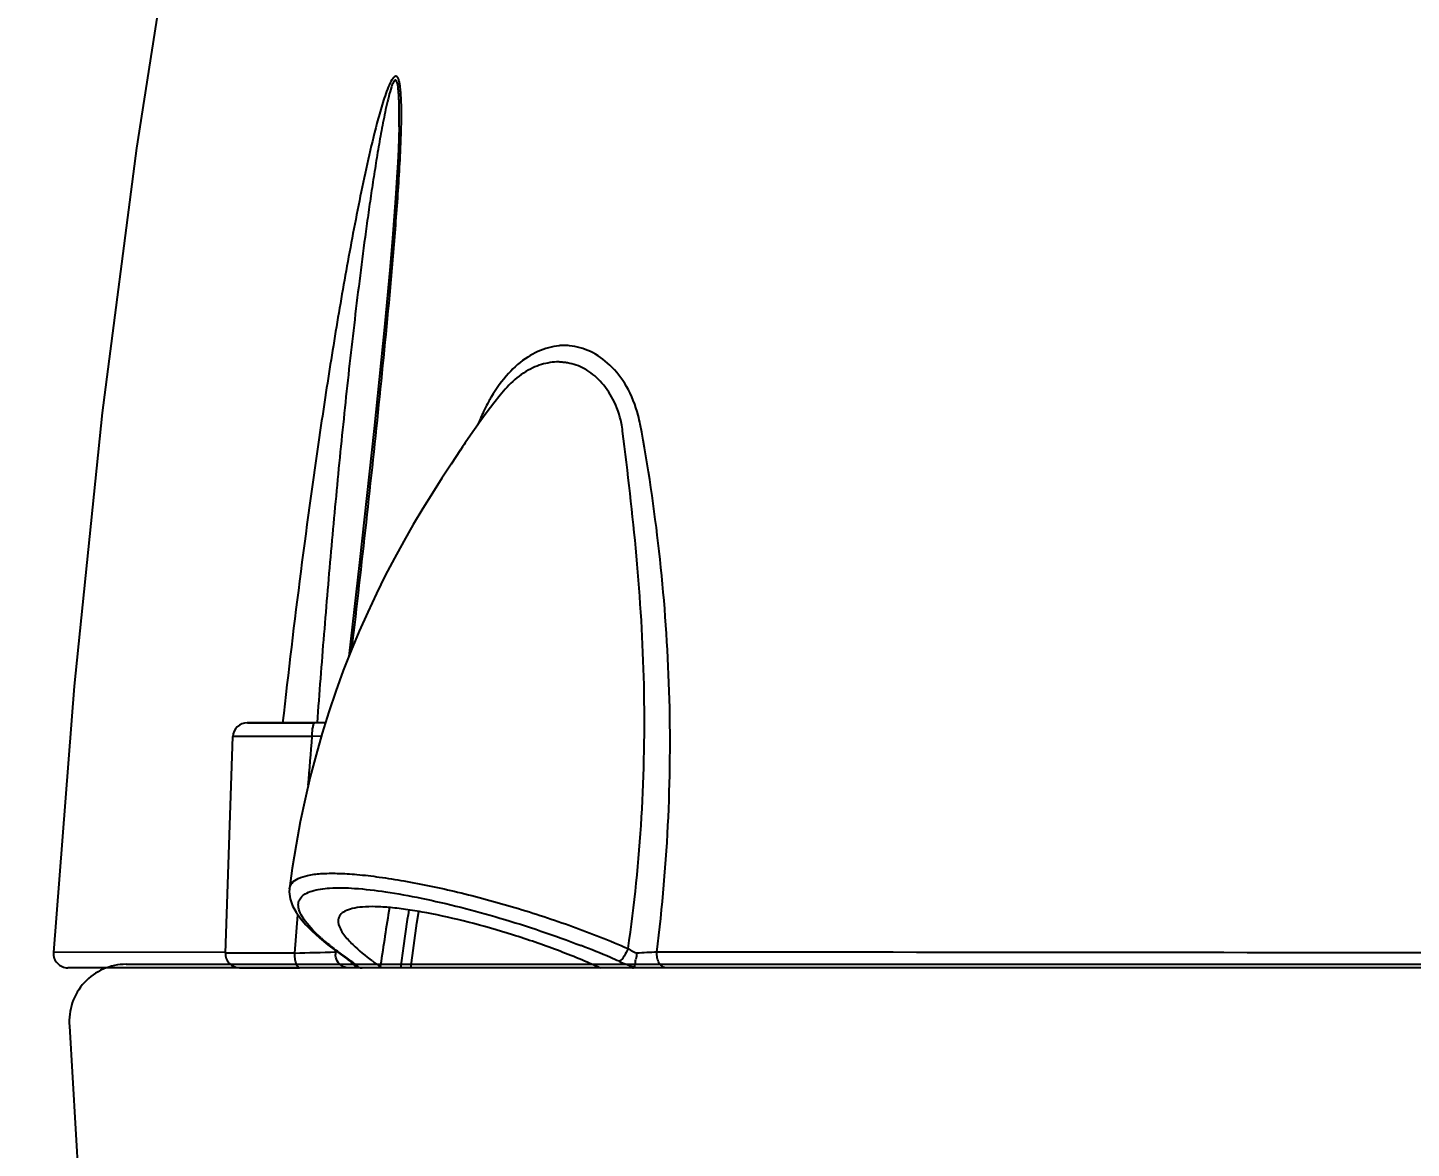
# Model space of a CAD drawing. Extents: x 2340 to 8415, y -46 to 2482.
# Drawn here: x 2500 to 2597.2, y 668.5 to 747.2 of the extents above; entities that cross this region are included whole.
import ezdxf

# ---------------------------------------------------------------- set-up
doc = ezdxf.new("R2010")
doc.units = 0
doc.header["$LTSCALE"] = 20
doc.header["$MEASUREMENT"] = 0
doc.layers.get('0').update_dxf_attribs({"linetype": 'CONTINUOUS'})
doc.layers.get('DEFPOINTS').update_dxf_attribs({"linetype": 'CONTINUOUS'})
doc.layers.add('00_COMPONENTS', color=7, linetype='CONTINUOUS')
doc.layers.add('1', color=7, linetype='CONTINUOUS')
doc.styles.get("Standard").update_dxf_attribs({"font": 'NanumGothic.ttf'})
doc.dimstyles.get("Standard").update_dxf_attribs({"dimtxt": 2.7, "dimasz": 2.5, "dimexe": 1.5, "dimexo": 1.5, "dimgap": 1.5, "dimtad": 1, "dimdec": 0, "dimlfac": 10, "dimzin": 0, "dimdsep": 46, "dimtxsty": 'Standard', "dimcen": 0, "dimclrt": 2, "dimadec": 0, "dimazin": 0, "dimtfac": 1, "dimtdec": 0, "dimtmove": 0, "dimatfit": 3, "dimfxl": 0, "dimtolj": 1, "dimtzin": 0, "dimarcsym": 0})

# ---------------------------------------------------------------- blocks, each defined once
blk = doc.blocks.new('*D36')
at = {"color": 3, "lineweight": -2}
for p, q in [((2551.62, 877.193), (2376.029, 877.193)), ((2381.029, 857.193), (2381.029, 321.193)), ((2535.578, 301.193), (2376.029, 301.193))]:
    blk.add_line(p, q, dxfattribs=at)
at = {"color": 3}
for points in [[(2377.696, 857.193), (2384.363, 857.193), (2381.029, 877.193)], [(2377.696, 321.193), (2384.363, 321.193), (2381.029, 301.193)]]:
    blk.add_solid(points, dxfattribs=at)
at = {"layer": 'DEFPOINTS', "color": 0}
for p in [(2553.12, 877.193), (2381.029, 301.193), (2537.078, 301.193)]:
    blk.add_point(p, dxfattribs=at)
at = {"color": 2, "insert": (2357.025, 589.193), "char_height": 26, "attachment_point": 5, "rotation": 90}
blk.add_mtext('\\A1;575', dxfattribs=at)
blk = doc.blocks.new('*D40')
at = {"color": 3, "lineweight": -2}
for p, q in [((3179.316, 698.183), (3179.316, 48.41)), ((2481.761, 299.693), (2481.761, 48.41)), ((2501.761, 53.41), (3159.316, 53.41))]:
    blk.add_line(p, q, dxfattribs=at)
at = {"color": 3}
for points in [[(2501.761, 56.743), (2501.761, 50.077), (2481.761, 53.41)], [(3159.316, 56.743), (3159.316, 50.077), (3179.316, 53.41)]]:
    blk.add_solid(points, dxfattribs=at)
at = {"layer": 'DEFPOINTS', "color": 0}
for p in [(3179.316, 699.683), (2481.761, 301.193), (3179.316, 53.41)]:
    blk.add_point(p, dxfattribs=at)
at = {"color": 2, "insert": (2830.539, 77.47), "char_height": 26, "attachment_point": 5}
blk.add_mtext('\\A1;700', dxfattribs=at)
blk = doc.blocks.new('A$C7b8c0583')
at = {"layer": '00_COMPONENTS', "color": 7, "linetype": 'Continuous'}
for p, q in [((24.261, 59.07), (24.261, 59.072)), ((31.351, 40.226), (30.919, 39.671)), ((31.351, 40.226), (31.351, 40.225)), ((28.574, 36.381), (28.577, 36.386)), ((28.911, 36.886), (28.913, 36.889)), ((13.599, 17.24), (13.598, 17.24)), ((17.096, 17.24), (13.599, 17.24)), ((13.613, 17.24), (17.092, 17.24)), ((17.092, 17.24), (17.713, 17.24)), ((18.358, 17.24), (17.096, 17.24)), ((17.713, 17.24), (18.358, 17.24)), ((19.093, 17.24), (18.358, 17.24)), ((12.067, 1.075), (12.598, 16.275)), ((16.567, 5.583), (16.568, 5.594)), ((0.002, 1.106), (0.002, 1.106)), ((19.883, 1.177), (20.571, 0.683)), ((4.212, 0.04), (1, 0.04)), ((12.345, 0.04), (4.212, 0.04)), ((13.067, 0.04), (12.345, 0.04)), ((13.067, 0.04), (15.187, 0.04)), ((13.863, 0.04), (13.067, 0.04)), ((13.082, 0.04), (13.068, 0.04)), ((15.202, 0.04), (13.082, 0.04)), ((15.187, 0.04), (16.173, 0.04)), ((16.18, 0.04), (15.202, 0.04)), ((16.173, 0.04), (17.282, 0.04)), ((17.282, 0.04), (16.18, 0.04)), ((19.124, 0.04), (17.282, 0.04)), ((20.185, 0.04), (19.124, 0.04)), ((19.626, 0.04), (19.429, 0.04)), ((20.186, 0.04), (19.626, 0.04)), ((20.463, 0.04), (20.185, 0.04)), ((20.363, 0.04), (20.186, 0.04)), ((20.704, 0.04), (20.463, 0.04)), ((20.571, 0.683), (20.698, 0.595)), ((20.697, 0.596), (20.698, 0.595)), ((20.697, 0.596), (20.776, 0.54)), ((20.857, 0.04), (20.704, 0.04)), ((21.01, 0.04), (20.857, 0.04)), ((20.995, 0.362), (21.003, 0.354)), ((21.631, 0.04), (21.01, 0.04)), ((21.616, 0.04), (21.667, 0.04)), ((21.846, 0.04), (21.616, 0.04)), ((22.319, 0.04), (21.846, 0.04)), ((23.06, 0.04), (22.319, 0.04)), ((24.329, 0.04), (23.06, 0.04)), ((25.098, 0.04), (24.329, 0.04)), ((25.475, 0.04), (25.098, 0.04)), ((38.345, 0.04), (25.475, 0.04)), ((38.745, 0.04), (38.345, 0.04)), ((39.138, 0.04), (38.745, 0.04)), ((39.526, 0.04), (39.138, 0.04)), ((40.285, 0.04), (39.526, 0.04)), ((40.656, 0.04), (40.285, 0.04)), ((40.8, 0.04), (40.656, 0.04)), ((41.712, 0.04), (40.656, 0.04)), ((43.049, 0.04), (40.8, 0.04)), ((155.127, 0.04), (43.049, 0.04))]:
    blk.add_line(p, q, dxfattribs=at)
at = {"layer": '00_COMPONENTS', "color": 9, "linetype": 'Continuous'}
for p, q in [((18.16, 16.275), (12.598, 16.275)), ((18.804, 16.291), (18.16, 16.275)), ((16.934, 1.075), (17.154, 3.762)), ((12.061, 1.145), (0.002, 1.106)), ((16.934, 1.075), (12.067, 1.075)), ((19.796, 1.153), (19.807, 1.236)), ((19.95, 1.154), (19.796, 1.155)), ((22.963, 0.241), (22.946, 0.118))]:
    blk.add_line(p, q, dxfattribs=at)
at = {"layer": '00_COMPONENTS', "color": 7, "linetype": 'Continuous'}
for points in [[(28.079, 154.891), (23.731, 141.057), (19.41, 125.654), (15.444, 109.619), (11.843, 92.912), (8.625, 75.54), (5.816, 57.563), (3.426, 38.997), (1.461, 19.81), (0.002, 1.106)], [(24.261, 59.07), (24.242, 58.286), (24.212, 57.491), (24.167, 56.551), (24.11, 55.542), (24.036, 54.388), (23.922, 52.792), (23.801, 51.249), (23.633, 49.26), (23.243, 45.015), (22.522, 37.892), (21.493, 28.487), (20.731, 21.882)], [(30.919, 39.671), (30.458, 39.064), (30.001, 38.446), (29.552, 37.819)], [(29.552, 37.819), (29.112, 37.184), (28.911, 36.886)], [(28.577, 36.386), (27.917, 35.393), (27.264, 34.397), (26.598, 33.356), (25.923, 32.269), (25.253, 31.148), (24.591, 29.994), (23.937, 28.802), (23.295, 27.574), (22.668, 26.309), (22.057, 25.007), (21.465, 23.671), (20.894, 22.302), (20.347, 20.898), (19.825, 19.465), (19.332, 18.003), (18.866, 16.512), (18.432, 14.994), (18.029, 13.45), (17.66, 11.88), (17.326, 10.288), (17.027, 8.676), (16.766, 7.043), (16.568, 5.595)], [(28.913, 36.889), (28.827, 36.76), (28.716, 36.594), (28.603, 36.425), (28.574, 36.381)], [(16.567, 5.587), (16.554, 5.367), (16.615, 4.869), (16.783, 4.389), (17.026, 3.942), (17.337, 3.504), (17.718, 3.06), (18.166, 2.604), (18.679, 2.139), (19.252, 1.663), (19.883, 1.177)], [(25.098, 0.04), (25.515, 3.179), (25.638, 3.992)], [(20.776, 0.54), (20.858, 0.479), (20.924, 0.426), (20.97, 0.386), (20.995, 0.362)]]:
    blk.add_lwpolyline(points, dxfattribs=at)
at = {"layer": '00_COMPONENTS', "color": 9, "linetype": 'Continuous'}
for centre, radius, start, end in [((93.732, 12.1), 69.05, 157.66797, 157.84749), ((43.19, 32.862), 14.409, 156.19516, 157.6707), ((28.911, 37.644), 1.176, 33.38766, 36.06753), ((33.345, 36.957), 6.654, 6.51568, 11.20816), ((31.841, 36.416), 9.517, 10.72046, 14.66086), ((289.416, -38.687), 269.281, 170.82135, 171.68814), ((213.159, -24.184), 190.334, 171.45289, 172.27122), ((28.171, 12.6), 14.053, 228.09835, 228.50565), ((-2.631, 769.879), 769.054, 271.457771, 271.671052), ((33.131, 18.614), 21.851, 231.11923, 233.41097), ((20.869, 1.043), 1.079, 174.13401, 184.06528), ((36.678, 23.421), 27.824, 233.44573, 235.41566), ((215.558, -24.513), 192.756, 172.27021, 172.68185), ((15.498, -54.381), 59.983, 66.83375, 68.94758), ((42.903, 5.534), 4.878, 238.28884, 246.43361), ((47.243, -95.944), 97.21, 92.87939, 93.71022), ((18.055, -3.593), 4.987, 53.73939, 55.42485), ((21.712, 0.988), 0.976, 214.13654, 224.24709), ((19.646, -44.552), 49.315, 65.98541, 66.77161), ((43.684, 9.409), 9.758, 246.00527, 252.08831), ((43.721, 9.502), 9.858, 252.0465, 252.78467)]:
    blk.add_arc(centre, radius, start, end, dxfattribs=at)
at = {"layer": '00_COMPONENTS', "color": 7, "linetype": 'Continuous'}
for centre, radius, start, end in [((13.597, 16.24), 1, 90, 178), ((1, 1.04), 1, 176.19391, 270), ((13.067, 1.04), 1, 178, 270), ((114.412, -10.704), 74.396, 170.89998, 171.22412), ((21.667, 0.896), 0.855, 241.44698, 251.22602), ((34.895, 17.352), 20.971, 233.37706, 235.26486), ((28.219, 7.713), 9.246, 235.22811, 236.08722)]:
    blk.add_arc(centre, radius, start, end, dxfattribs=at)
at = {"layer": '00_COMPONENTS', "color": 9, "linetype": 'Continuous'}
for points, knots in [([(24.261, 59.072), (24.266, 59.322), (24.272, 59.818), (24.269, 60.437), (24.258, 60.924), (24.244, 61.281), (24.22, 61.625), (24.189, 61.899), (24.152, 62.101), (24.115, 62.221), (24.077, 62.321), (23.98, 62.356), (23.908, 62.271), (23.821, 62.122), (23.682, 61.753), (23.525, 61.187), (23.356, 60.467), (23.202, 59.727), (23.058, 58.978), (22.92, 58.222), (22.745, 57.209), (22.539, 55.936), (22.306, 54.404), (22.085, 52.867), (21.802, 50.814), (21.469, 48.242), (21.095, 45.151), (20.743, 42.056), (20.41, 38.958), (19.989, 34.826), (19.503, 29.657), (18.975, 23.45), (18.656, 19.31), (18.505, 17.24)], [0, 0, 0, 0, 0.015345, 0.030497, 0.037955, 0.045285, 0.052406, 0.059134, 0.062214, 0.064932, 0.067023, 0.068435, 0.070318, 0.072979, 0.079466, 0.094033, 0.10928, 0.124787, 0.140428, 0.156148, 0.171922, 0.203568, 0.235297, 0.267076, 0.298888, 0.36257, 0.426296, 0.490044, 0.5538, 0.61756, 0.745068, 0.872551, 1, 1, 1, 1]), ([(24.421, 60.62), (24.416, 60.834), (24.405, 61.152), (24.375, 61.568), (24.344, 61.861), (24.302, 62.132), (24.252, 62.336), (24.198, 62.473), (24.152, 62.551), (24.097, 62.606), (23.997, 62.632), (23.864, 62.534), (23.689, 62.277), (23.487, 61.833), (23.272, 61.241), (23.138, 60.82), (23.073, 60.605)], [0, 0, 0, 0, 0.14701, 0.217725, 0.285513, 0.348865, 0.405065, 0.429158, 0.449703, 0.466521, 0.481099, 0.516101, 0.56738, 0.698296, 0.845674, 1, 1, 1, 1]), ([(22.71, 59.314), (22.264, 57.62), (21.513, 54.174), (20.526, 48.964), (19.635, 43.706), (18.543, 36.669), (17.328, 27.849), (16.482, 20.778), (16.087, 17.24)], [0, 0, 0, 0, 0.123307, 0.248124, 0.373337, 0.49868, 0.749413, 1, 1, 1, 1]), ([(24.367, 57.558), (24.375, 57.734), (24.403, 58.432), (24.422, 59.13), (24.426, 59.652)], [0, 0, 0, 0, 0.252518, 1, 1, 1, 1]), ([(20.962, 22.463), (21.303, 25.406), (21.972, 31.286), (22.92, 40.093), (23.639, 47.412), (24.118, 53.23), (24.305, 56.121), (24.367, 57.558)], [0, 0, 0, 0, 0.25203, 0.503435, 0.753566, 0.877614, 1, 1, 1, 1]), ([(41.048, 38.825), (40.863, 39.53), (40.356, 40.815), (39.174, 42.352), (37.98, 43.211), (36.98, 43.579), (36.358, 43.694), (35.861, 43.735), (35.362, 43.699), (34.471, 43.527), (33.201, 42.942), (31.832, 41.733), (31.085, 40.684), (30.735, 40.097)], [0, 0, 0, 0, 0.154209, 0.287973, 0.405127, 0.459503, 0.51232, 0.538455, 0.564708, 0.617877, 0.729697, 0.855552, 1, 1, 1, 1]), ([(39.872, 38.251), (39.756, 38.838), (39.386, 39.916), (38.464, 41.219), (37.523, 41.991), (36.713, 42.355), (36.197, 42.484), (35.784, 42.533), (35.374, 42.582), (34.858, 42.522), (34.241, 42.396), (32.91, 41.878), (31.968, 41.012), (31.351, 40.226)], [0, 0, 0, 0, 0.156005, 0.291824, 0.411589, 0.4675, 0.522167, 0.549321, 0.575843, 0.629627, 0.683421, 0.739667, 1, 1, 1, 1]), ([(30.735, 40.097), (30.669, 39.986), (30.405, 39.525), (30.169, 39.047), (30.007, 38.678)], [0, 0, 0, 0, 0.242604, 1, 1, 1, 1]), ([(42.36, 1.143), (42.752, 4.289), (43.293, 10.584), (43.338, 19.992), (42.639, 29.205), (41.751, 35.236), (41.192, 38.186)], [0, 0, 0, 0, 0.255613, 0.508919, 0.757844, 1, 1, 1, 1]), ([(40.338, 1.384), (41.232, 7.5), (41.773, 16.745), (41.02, 28.871), (40.316, 34.794), (39.956, 37.712)], [0, 0, 0, 0, 0.508972, 0.757888, 1, 1, 1, 1]), ([(28.845, 36.75), (28.848, 36.761), (28.864, 36.809), (28.89, 36.854), (28.911, 36.886)], [0, 0, 0, 0, 0.224412, 1, 1, 1, 1]), ([(18.16, 16.275), (18.161, 16.399), (18.169, 16.626), (18.212, 16.933), (18.255, 17.124), (18.323, 17.24), (18.358, 17.24)], [0, 0, 0, 0, 0.368485, 0.681833, 0.896986, 1, 1, 1, 1]), ([(16.568, 5.594), (16.586, 5.738), (16.732, 6.047), (17.214, 6.356), (17.909, 6.562), (18.84, 6.672), (20, 6.683), (21.373, 6.596), (22.931, 6.413), (25.293, 6.039), (28.477, 5.365), (32.432, 4.297), (36.433, 2.985), (39.062, 1.952), (40.338, 1.384)], [0, 0, 0, 0, 0.017381, 0.038473, 0.066877, 0.104159, 0.150782, 0.206245, 0.269566, 0.339403, 0.493807, 0.660682, 0.831934, 1, 1, 1, 1]), ([(17.203, 4.278), (17.182, 4.399), (17.179, 4.647), (17.355, 4.992), (17.69, 5.258), (17.971, 5.374), (18.13, 5.425)], [0, 0, 0, 0, 0.22616, 0.443048, 0.691124, 1, 1, 1, 1]), ([(18.13, 5.425), (18.533, 5.556), (19.547, 5.685), (21.287, 5.637), (23.434, 5.378), (26.852, 4.756), (31.461, 3.569), (35.171, 2.321), (37.045, 1.598)], [0, 0, 0, 0, 0.065304, 0.155485, 0.268002, 0.397808, 0.690542, 1, 1, 1, 1]), ([(18.785, 2.14), (18.389, 2.496), (17.756, 3.121), (17.263, 3.92), (17.203, 4.278)], [0, 0, 0, 0, 0.594434, 1, 1, 1, 1]), ([(19.416, 1.605), (19.367, 1.644), (19.179, 1.797), (18.995, 1.955), (18.86, 2.074)], [0, 0, 0, 0, 0.258624, 1, 1, 1, 1]), ([(17.282, 0.04), (17.229, 0.04), (17.107, 0.138), (17.015, 0.371), (16.945, 0.697), (16.933, 0.944), (16.934, 1.075)], [0, 0, 0, 0, 0.137025, 0.35723, 0.657562, 1, 1, 1, 1]), ([(40.338, 1.384), (40.265, 1.202), (40.108, 0.898), (39.898, 0.614), (39.778, 0.53)], [0, 0, 0, 0, 0.573706, 1, 1, 1, 1]), ([(43.049, 0.04), (42.951, 0.04), (42.738, 0.112), (42.505, 0.374), (42.369, 0.735), (42.35, 1.006), (42.36, 1.143)], [0, 0, 0, 0, 0.20528, 0.440762, 0.711427, 1, 1, 1, 1]), ([(155.068, 1.071), (135.185, 1.07), (97.616, 1.081), (60.046, 1.126), (42.36, 1.143)], [0, 0, 0, 0, 0.529222, 1, 1, 1, 1]), ([(20.082, 0.307), (19.955, 0.436), (19.834, 0.664), (19.797, 0.904), (19.793, 0.966)], [0, 0, 0, 0, 0.743754, 1, 1, 1, 1]), ([(21.392, 0.086), (21.37, 0.113), (21.252, 0.239), (21.115, 0.347), (21.004, 0.428)], [0, 0, 0, 0, 0.202761, 1, 1, 1, 1])]:
    blk.add_open_spline(points, degree=3, knots=knots, dxfattribs=at)
for points in [[(23.073, 60.605), (22.943, 60.177), (22.824, 59.746), (22.71, 59.314)], [(24.426, 59.652), (24.429, 59.975), (24.429, 60.297), (24.421, 60.62)], [(17.888, 12.848), (17.979, 13.99), (18.07, 15.132), (18.16, 16.275)], [(20.37, 0.11), (20.263, 0.155), (20.164, 0.224), (20.082, 0.307)], [(20.704, 0.04), (20.59, 0.04), (20.475, 0.065), (20.37, 0.11)], [(20.698, 0.596), (20.754, 0.557), (20.819, 0.529), (20.885, 0.513)], [(21.515, 0.048), (21.329, 0.075), (21.145, 0.172), (21.013, 0.307)], [(39.778, 0.53), (39.758, 0.516), (39.738, 0.504), (39.716, 0.494)]]:
    blk.add_open_spline(points, degree=3, dxfattribs=at)
at = {"layer": '00_COMPONENTS', "color": 7, "linetype": 'Continuous'}
for points, knots in [([(38.392, 0.018), (37.405, 0.474), (35.37, 1.305), (32.272, 2.372), (29.209, 3.25), (26.744, 3.808), (24.917, 4.119), (23.71, 4.269), (22.647, 4.341), (21.748, 4.327), (21.027, 4.229), (20.485, 4.051), (20.112, 3.78), (20.004, 3.524), (19.991, 3.403)], [0, 0, 0, 0, 0.167916, 0.33926, 0.505945, 0.659796, 0.729287, 0.792272, 0.847462, 0.893756, 0.930925, 0.959494, 0.981269, 1, 1, 1, 1]), ([(19.991, 3.403), (19.966, 3.189), (20.145, 2.658), (20.472, 2.251), (20.678, 2.021)], [0, 0, 0, 0, 0.411244, 1, 1, 1, 1]), ([(20.678, 2.021), (20.786, 1.9), (21.314, 1.355), (21.906, 0.877), (22.384, 0.521)], [0, 0, 0, 0, 0.214129, 1, 1, 1, 1]), ([(21.392, 0.086), (21.408, 0.081), (21.461, 0.064), (21.516, 0.05), (21.555, 0.045)], [0, 0, 0, 0, 0.290929, 1, 1, 1, 1]), ([(40.656, 0.04), (40.69, 0.04), (40.738, 0.038), (40.801, 0.066), (40.804, 0.086)], [0, 0, 0, 0, 0.634107, 1, 1, 1, 1]), ([(40.804, 0.086), (40.808, 0.115), (40.835, 0.302), (40.863, 0.489), (40.887, 0.647)], [0, 0, 0, 0, 0.154019, 1, 1, 1, 1])]:
    blk.add_open_spline(points, degree=3, knots=knots, dxfattribs=at)
for points in [[(21.003, 0.354), (21.074, 0.269), (21.162, 0.197), (21.259, 0.145)], [(21.555, 0.045), (21.575, 0.042), (21.596, 0.04), (21.616, 0.04)]]:
    blk.add_open_spline(points, degree=3, dxfattribs=at)

msp = doc.modelspace()

# ---------------------------------------------------------------- linework, layer by layer
at = {"color": 7}
for p, q in [((2506.936, 681.441), (3170.316, 681.441)), ((2502.951, 677.096), (2511.345, 531.68))]:
    msp.add_line(p, q, dxfattribs=at)
at = {"layer": '1', "color": 7, "linetype": 'Continuous'}
msp.add_arc((2506.936, 677.441), 4, 90, 184.94834, dxfattribs=at)

# ---------------------------------------------------------------- block references
msp.add_blockref('A$C7b8c0583', (2501.828, 681.153))

# ---------------------------------------------------------------- dimensions: what is measured, and where the dimension line sits
dim = msp.add_linear_dim(base=(2381.029, 301.193), p1=(2553.12, 877.193), p2=(2537.078, 301.193), angle=90, text='575', dimstyle='Standard', override={"dimtxt": 26, "dimasz": 20, "dimexe": 5, "dimgap": 10, "dimlfac": 1, "dimzin": 12, "dimclrd": 3, "dimclre": 3, "dimazin": 2, "dimarcsym": 1})
dim.commit()
dim.dimension.update_dxf_attribs({"geometry": '*D36', "text_midpoint": (2381.029, 589.193), "dimtype": 160})
dim = msp.add_linear_dim(base=(3179.316, 53.41), p1=(2481.761, 301.193), p2=(3179.316, 699.683), text='700', dimstyle='Standard', override={"dimtxt": 26, "dimasz": 20, "dimexe": 5, "dimgap": 10, "dimlfac": 1, "dimzin": 12, "dimclrd": 3, "dimclre": 3, "dimazin": 2, "dimarcsym": 1})
dim.commit()
dim.dimension.update_dxf_attribs({"geometry": '*D40', "text_midpoint": (2830.539, 53.41), "dimtype": 160})

doc.saveas('drawing.dxf')
